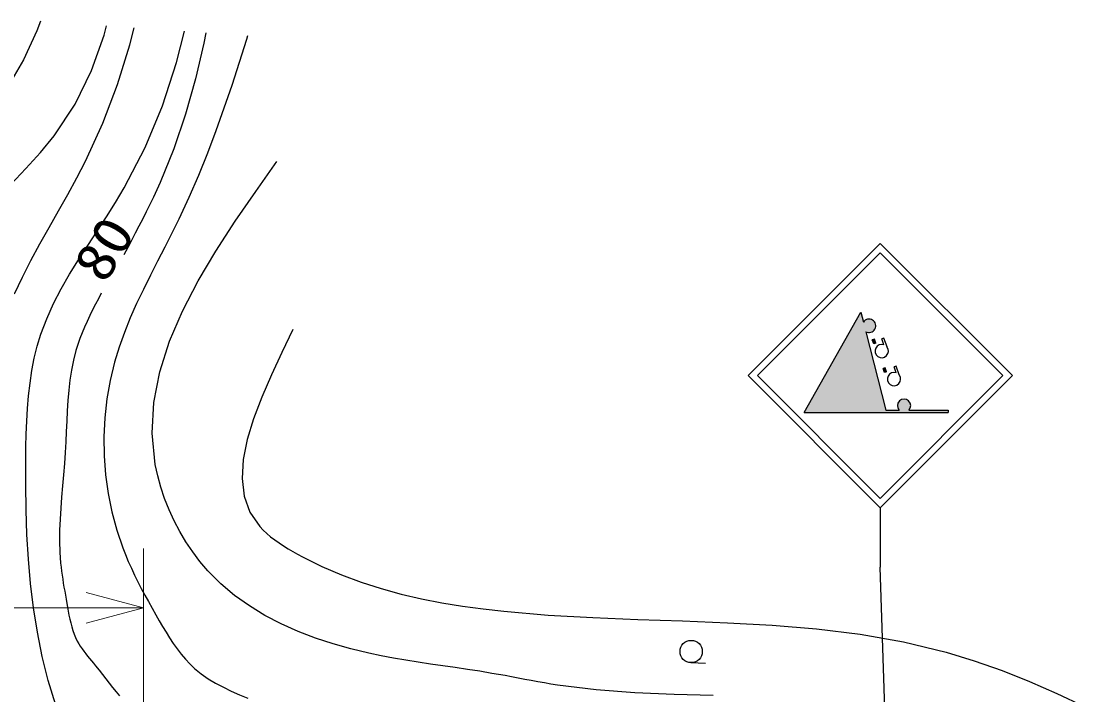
# Model space of a CAD drawing. Units: millimetres, scale not verified. Extents: x 40000 to 680000, y 20000 to 380000.
# Drawn here: x 157484 to 193315, y 312469 to 335166 of the extents above; entities that cross this region are included whole.
import ezdxf
from ezdxf.enums import TextEntityAlignment as Align

# ---------------------------------------------------------------- set-up
doc = ezdxf.new("R2010")
doc.units = ezdxf.units.MM
doc.header["$LTSCALE"] = 1000
for name, color, linetype, lineweight in [('M-BGD', 7, 'Continuous', 25), ('M-STR-HTXT', 7, 'Continuous', 13), ('M-STR-STRC', 7, 'Continuous', 25)]:
    doc.layers.add(name, color=color, linetype=linetype, lineweight=lineweight)
doc.styles.add('ＭＳ ゴシック', font='')
doc.styles.get('ＭＳ ゴシック').set_extended_font_data('MS Gothic')

msp = doc.modelspace()

# ---------------------------------------------------------------- hatches: boundary and pattern name
at = {"layer": 'M-STR-STRC'}
for points in [[(185801, 325365), (185887, 325026, -0.6521), (186293, 324958, -0.6521), (185969, 324704), (185969, 324704), (186641, 322059), (187086, 322059, -0.64823), (187254, 322434, -0.64823), (187422, 322059), (188739, 322059), (188739, 321984), (183888, 321984)], [(186183, 324432), (186254, 324457), (186302, 324317), (186231, 324293)], [(186549, 323463), (186620, 323488), (186668, 323348), (186597, 323324)]]:
    msp.add_hatch(color=256, dxfattribs=at).paths.add_polyline_path(points)

# ---------------------------------------------------------------- linework, layer by layer
at = {"layer": 'M-BGD'}
msp.add_line((180063, 313550), (180563, 313535), dxfattribs=at)
for points in [[(158137, 335166), (158015, 334846), (157555, 333866), (157011, 332917)], [(157134, 329668), (157643, 330203), (158134, 330746), (158592, 331303), (159302, 332374), (159857, 333507), (160279, 334693), (160358, 335011)], [(157257, 325980), (157521, 326547), (157807, 327109), (158109, 327666), (158422, 328220), (158738, 328773), (159053, 329328), (159360, 329885), (159653, 330447), (160239, 331728), (160735, 333038), (161151, 334376), (161296, 334945)], [(158639, 312150), (158396, 312954), (158194, 313763), (158029, 314576), (157898, 315394), (157798, 316216), (157725, 317042), (157676, 317872), (157647, 318706), (157635, 319545), (157636, 320387), (157642, 320821), (157652, 321255), (157668, 321688), (157694, 322120), (157730, 322548), (157780, 322974), (157844, 323395), (157925, 323810), (158025, 324219), (158147, 324621), (158342, 325143), (158573, 325653), (158832, 326153), (159115, 326644), (159414, 327130), (159725, 327612), (160040, 328093), (160354, 328574), (160662, 329058), (160956, 329547), (161667, 330910), (162251, 332320), (162724, 333772), (162989, 334827)], [(165117, 334678), (165076, 334546), (164832, 333774), (164581, 333004), (164320, 332238), (164048, 331477), (163763, 330721), (163461, 329972), (163140, 329230), (162799, 328496), (162564, 328021), (162323, 327549), (162080, 327077), (161838, 326605), (161602, 326131), (161374, 325653), (161159, 325171), (160961, 324681), (160783, 324184), (160629, 323677), (160482, 323063), (160374, 322437), (160305, 321803), (160274, 321164), (160283, 320523), (160330, 319885), (160416, 319252), (160540, 318629), (160703, 318018), (160905, 317424), (160997, 317190), (161094, 316959), (161197, 316730), (161305, 316503), (161417, 316278), (161533, 316054), (161652, 315830), (161773, 315608), (161898, 315385), (162024, 315162), (162136, 314965), (162250, 314769), (162367, 314574), (162487, 314382), (162612, 314194), (162741, 314012), (162877, 313836), (163019, 313667), (163168, 313508), (163326, 313358), (163550, 313174), (163788, 313008), (164038, 312857), (164299, 312719), (164568, 312591), (164844, 312470), (165125, 312355)], [(163709, 334777), (163643, 334429), (163362, 333223), (163027, 332036), (162631, 330870), (162166, 329728), (162055, 329482), (161940, 329236), (161822, 328992), (161701, 328748), (161579, 328506), (161454, 328263), (161328, 328022), (161201, 327781), (161074, 327540), (160945, 327299)], [(180818, 312442), (179497, 312473), (178179, 312530), (176868, 312631), (175569, 312794), (175347, 312830), (175125, 312868), (174904, 312907), (174683, 312947), (174462, 312988), (174241, 313030), (174021, 313071), (173800, 313112), (173580, 313151), (173359, 313190), (172946, 313258), (172531, 313322), (172117, 313382), (171702, 313442), (171286, 313502), (170870, 313564), (170454, 313631), (170038, 313702), (169621, 313781), (169204, 313868), (168599, 314013), (167998, 314182), (167404, 314377), (166821, 314601), (166253, 314854), (165704, 315140), (165178, 315460), (164678, 315816), (164209, 316212), (163775, 316648), (163512, 316956), (163265, 317280), (163037, 317619), (162827, 317971), (162637, 318333), (162467, 318703), (162318, 319080), (162191, 319461), (162086, 319845), (162004, 320229), (161899, 321281), (161956, 322323), (162158, 323356), (162487, 324381), (162923, 325400), (163450, 326413), (164050, 327423), (164703, 328428), (165393, 329432), (166100, 330435)], [(160183, 326007), (160084, 325817), (159987, 325627), (159891, 325436), (159797, 325245), (159707, 325053), (159621, 324860), (159539, 324665), (159463, 324470), (159393, 324272), (159330, 324073), (159244, 323744), (159176, 323409), (159124, 323071), (159085, 322729), (159055, 322384), (159034, 322037), (159017, 321688), (159002, 321338), (158986, 320987), (158967, 320637), (158941, 320259), (158910, 319882), (158877, 319506), (158844, 319131), (158815, 318757), (158792, 318384), (158777, 318012), (158774, 317642), (158784, 317272), (158811, 316903), (158825, 316768), (158842, 316633), (158860, 316499), (158881, 316364), (158902, 316228), (158925, 316093), (158949, 315958), (158973, 315822), (158997, 315685), (159022, 315548), (159045, 315416), (159069, 315284), (159094, 315152), (159121, 315021), (159151, 314891), (159185, 314763), (159223, 314637), (159267, 314513), (159316, 314393), (159373, 314277), (159423, 314188), (159476, 314101), (159534, 314017), (159594, 313934), (159657, 313852), (159722, 313770), (159788, 313690), (159855, 313609), (159922, 313529), (159988, 313448), (160106, 313302), (160221, 313154), (160335, 313006), (160449, 312858), (160564, 312712), (160681, 312569), (160801, 312430)], [(166647, 324774), (166277, 324008), (165922, 323248), (165598, 322501), (165321, 321772), (165107, 321068), (164972, 320395), (164930, 319759), (164999, 319166), (165193, 318622), (165528, 318134), (165640, 318016), (165763, 317902), (165894, 317792), (166032, 317686), (166177, 317584), (166328, 317485), (166483, 317389), (166642, 317296), (166803, 317206), (166966, 317119), (167621, 316796), (168283, 316512), (168950, 316263), (169623, 316047), (170301, 315861), (170984, 315702), (171672, 315567), (172363, 315454), (173059, 315359), (173758, 315280), (175255, 315153), (176762, 315067), (178275, 315007), (179789, 314956), (181300, 314896), (182805, 314813), (184299, 314688), (185778, 314507), (187238, 314251), (188674, 313905), (189622, 313616), (190559, 313284), (191486, 312916), (192404, 312515), (193315, 312088)]]:
    msp.add_lwpolyline(points, dxfattribs=at)
msp.add_circle((180075, 313925), 375, dxfattribs=at)
at = {"layer": 'M-STR-HTXT'}
for p, q in [((161603, 287078), (161603, 317394)), ((161603, 315394), (159672, 315911)), ((130255, 315394), (161603, 315394)), ((159672, 314876), (161603, 315394))]:
    msp.add_line(p, q, dxfattribs=at)
at = {"layer": 'M-STR-STRC'}
for p, q in [((186454, 327679), (182000, 323224)), ((190909, 323224), (186454, 327679)), ((186454, 327361), (182318, 323224)), ((190591, 323224), (186454, 327361)), ((183888, 321984), (185801, 325365)), ((185801, 325365), (185887, 325026)), ((185969, 324704), (186641, 322059)), ((186254, 324457), (186183, 324432)), ((186231, 324293), (186183, 324432)), ((186302, 324317), (186231, 324293)), ((186302, 324317), (186254, 324457)), ((186577, 324487), (186506, 324463)), ((186575, 324265), (186506, 324463)), ((186680, 324191), (186577, 324487)), ((182000, 323224), (186454, 318769)), ((182318, 323224), (186454, 319087)), ((186454, 318769), (190909, 323224)), ((186454, 319087), (190591, 323224)), ((186620, 323488), (186549, 323463)), ((186597, 323324), (186549, 323463)), ((186668, 323348), (186597, 323324)), ((186668, 323348), (186620, 323488)), ((186990, 323543), (186919, 323519)), ((186987, 323321), (186919, 323519)), ((187092, 323246), (186990, 323543)), ((183888, 321984), (188739, 321984)), ((186641, 322059), (187086, 322059)), ((187422, 322059), (188739, 322059)), ((188739, 322059), (188739, 321984)), ((186454, 318769), (186454, 316769)), ((187489, 285025), (186454, 316769))]:
    msp.add_line(p, q, dxfattribs=at)
for centre, start, end in [((186075, 324903), 241.8237, 146.6909), ((186502, 324052), 71.2782, 38.0367), ((186915, 323108), 71.2782, 38.0367), ((187254, 322209), 318.1897, 221.8103)]:
    msp.add_arc(centre, 225, start, end, dxfattribs=at)

# ---------------------------------------------------------------- texts
at = {"layer": 'M-BGD', "style": 'ＭＳ ゴシック', "width": 1.15}
msp.add_text('80', height=1320, rotation=59.383, dxfattribs=at).set_placement((160653, 326075), align=Align.BOTTOM_LEFT)

doc.saveas('drawing.dxf')
